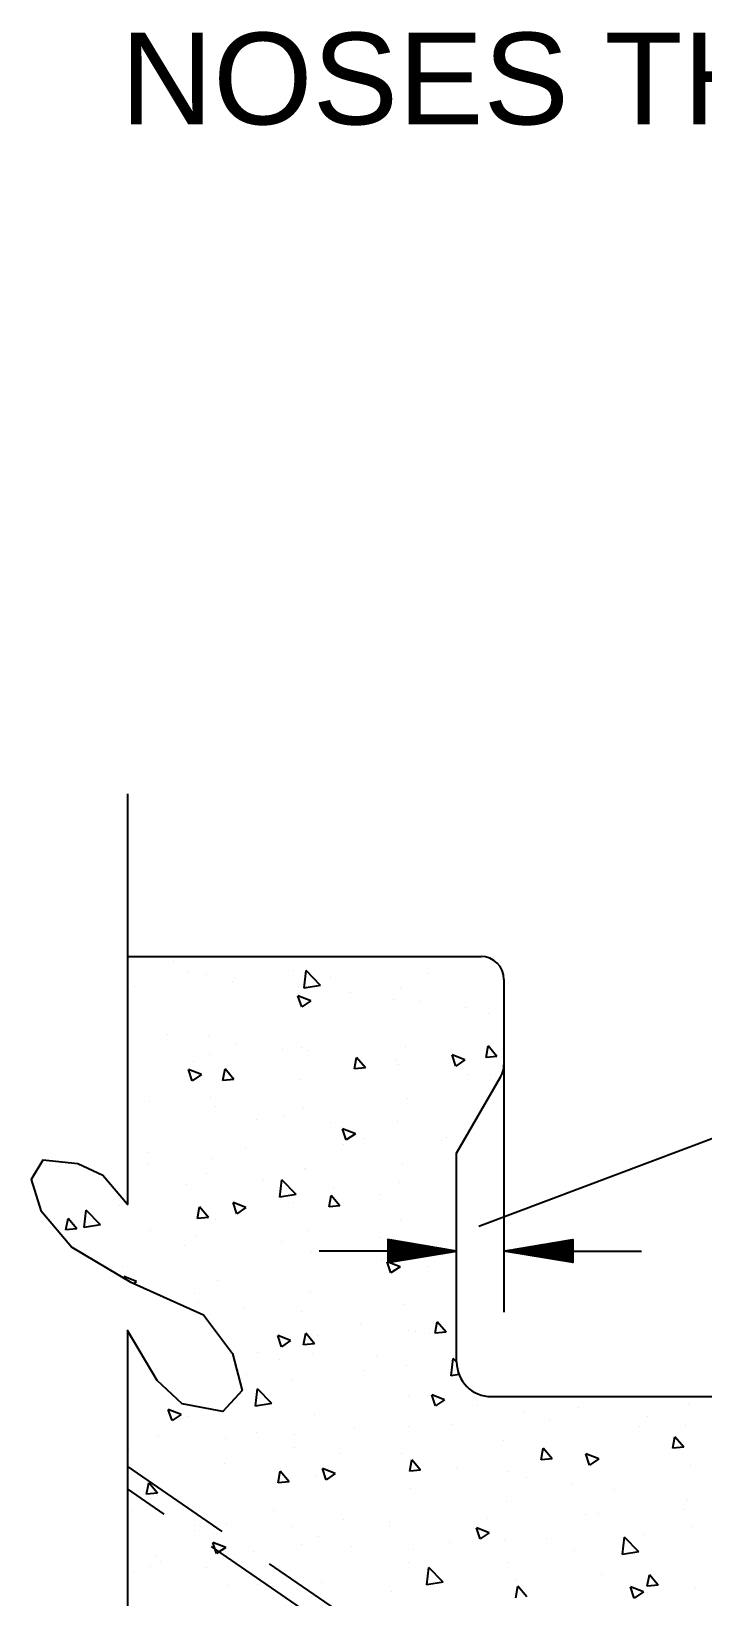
# Model space of a CAD drawing. Header units: millimetres. Extents: x 221 to 543, y -43 to 148.
# Drawn here: x 358.979 to 360.444, y 133.06 to 136.474 of the extents above; entities that cross this region are included whole.
import ezdxf

# ---------------------------------------------------------------- set-up
doc = ezdxf.new("R2010")
doc.units = ezdxf.units.MM
doc.linetypes.add('HIDDEN', pattern=[0.375, 0.25, -0.125])
for name, color, linetype in [('NOTAS', 7, 'Continuous'), ('SOMBRAS', 7, 'Continuous'), ('TRAZO', 7, 'Continuous')]:
    doc.layers.add(name, color=color, linetype=linetype)
doc.styles.add('HELV', font='HELVC-MS.SHX')

# ---------------------------------------------------------------- blocks, each defined once
blk = doc.blocks.new('*X19')
at = {"color": 0}
for p, q in [((-69.816, 281.723), (-69.816, 281.723)), ((-78.384, 280.831), (-78.384, 280.831)), ((-72.503, 280.183), (-71.724, 280.995)), ((-71.614, 280.045), (-71.724, 280.995)), ((-71.01, 281.016), (-71.01, 281.016)), ((-65.304, 280.958), (-65.304, 280.958)), ((-64.478, 281.498), (-64.478, 281.498)), ((-76.842, 280.015), (-76.842, 280.015)), ((-73.046, 280.606), (-73.046, 280.606)), ((-72.503, 280.183), (-71.614, 280.045)), ((-71.329, 280.122), (-71.329, 280.122)), ((-67.807, 280.629), (-67.807, 280.629)), ((-67.708, 280.38), (-67.708, 280.38)), ((-66.278, 280.762), (-66.278, 280.762)), ((-62.37, 280.155), (-62.37, 280.155)), ((-77.91, 279.299), (-77.91, 279.299)), ((-76.463, 279.418), (-76.463, 279.418)), ((-74.123, 279.797), (-74.123, 279.797)), ((-71.977, 279.355), (-71.277, 279.623)), ((-71.977, 279.355), (-71.48, 279.019)), ((-71.48, 279.019), (-71.277, 279.623)), ((-81.657, 278.668), (-81.657, 278.668)), ((-80.414, 278.969), (-80.414, 278.969)), ((-66.4, 277.433), (-66.4, 277.433)), ((-64.147, 277.513), (-64.147, 277.513)), ((-82.482, 277.091), (-82.482, 277.091)), ((-82.129, 276.319), (-81.647, 276.893)), ((-81.532, 276.267), (-81.647, 276.893)), ((-77.144, 276.866), (-77.144, 276.866)), ((-71.806, 276.64), (-71.806, 276.64)), ((-71.451, 276.793), (-71.451, 276.793)), ((-70.438, 276.685), (-70.438, 276.685)), ((-67.935, 277.014), (-67.935, 277.014)), ((-82.129, 276.319), (-81.532, 276.267)), ((-80.38, 276.129), (-79.68, 276.398)), ((-80.38, 276.129), (-79.882, 275.794)), ((-79.882, 275.794), (-79.679, 276.398)), ((-76.754, 275.853), (-76.754, 275.853)), ((-76.585, 276.089), (-76.585, 276.089)), ((-74.957, 275.691), (-74.475, 276.266)), ((-74.957, 275.691), (-74.359, 275.639)), ((-74.359, 275.639), (-74.475, 276.266)), ((-66.468, 276.415), (-66.468, 276.415)), ((-65.591, 276.051), (-65.591, 276.051)), ((-81.779, 275.339), (-81.779, 275.339)), ((-80.541, 275.355), (-80.541, 275.355)), ((-71.423, 275.05), (-71.423, 275.05)), ((-67.784, 275.064), (-67.302, 275.638)), ((-67.784, 275.064), (-67.186, 275.012)), ((-67.186, 275.011), (-67.302, 275.638)), ((-66.008, 275.329), (-65.308, 275.597)), ((-66.008, 275.329), (-65.511, 274.993)), ((-65.511, 274.993), (-65.308, 275.597)), ((-77.255, 274.049), (-77.255, 274.049)), ((-66.521, 274.104), (-66.521, 274.104)), ((-71.572, 273.464), (-71.572, 273.464)), ((-66.778, 273.569), (-66.778, 273.569)), ((-63.195, 273.855), (-63.195, 273.855)), ((-76.707, 272.76), (-76.707, 272.76)), ((-74.411, 272.103), (-73.71, 272.372)), ((-73.913, 271.768), (-73.71, 272.372)), ((-73.069, 272.74), (-73.069, 272.74)), ((-70.565, 273.07), (-70.565, 273.07)), ((-69.027, 272.854), (-69.027, 272.854)), ((-79.384, 271.909), (-79.384, 271.909)), ((-79.091, 271.756), (-79.091, 271.756)), ((-74.859, 271.853), (-74.859, 271.853)), ((-74.411, 272.103), (-73.913, 271.768)), ((-73.753, 271.53), (-73.753, 271.53)), ((-68.415, 271.305), (-68.415, 271.305)), ((-66.643, 270.775), (-66.643, 270.775)), ((-63.077, 271.079), (-63.077, 271.079)), ((-76.983, 270.413), (-76.983, 270.413)), ((-71.694, 270.135), (-71.694, 270.135)), ((-71.645, 270.187), (-71.645, 270.187)), ((-66.306, 269.962), (-66.306, 269.962)), ((-63.093, 270.456), (-63.093, 270.456)), ((-59.376, 270.355), (-59.376, 270.355)), ((-76.828, 269.431), (-76.828, 269.431)), ((-73.196, 269.126), (-73.196, 269.126)), ((-71.178, 268.787), (-70.399, 269.598)), ((-70.288, 268.649), (-70.399, 269.598)), ((-69.409, 269.625), (-69.409, 269.625)), ((-65.208, 269.354), (-65.208, 269.354)), ((-75.699, 268.796), (-75.699, 268.796)), ((-73.569, 268.169), (-73.087, 268.744)), ((-73.569, 268.169), (-72.972, 268.117)), ((-72.971, 268.117), (-73.087, 268.744)), ((-71.178, 268.787), (-70.288, 268.649)), ((-71.04, 268.353), (-71.04, 268.353)), ((-68.442, 268.077), (-67.741, 268.346)), ((-68.442, 268.077), (-67.944, 267.742)), ((-67.944, 267.741), (-67.741, 268.346)), ((-66.397, 267.542), (-65.915, 268.116)), ((-65.799, 267.49), (-65.915, 268.116)), ((-61.57, 268.196), (-61.57, 268.196)), ((-76.872, 267.352), (-76.872, 267.352)), ((-66.764, 267.446), (-66.764, 267.446)), ((-66.397, 267.542), (-65.799, 267.49)), ((-60.505, 267.131), (-59.726, 267.943)), ((-59.616, 266.993), (-59.726, 267.943)), ((-59.433, 267.34), (-59.433, 267.34)), ((-59.224, 266.914), (-58.742, 267.489)), ((-58.626, 266.862), (-58.742, 267.489)), ((-75.743, 266.447), (-75.743, 266.447)), ((-71.815, 266.806), (-71.815, 266.806)), ((-65.724, 266.512), (-65.724, 266.512)), ((-63.221, 266.841), (-63.221, 266.841)), ((-60.505, 267.131), (-59.616, 266.993)), ((-59.224, 266.914), (-58.626, 266.862)), ((-76.95, 266.102), (-76.95, 266.102)), ((-72.039, 265.68), (-72.039, 265.68)), ((-70.404, 266.222), (-70.404, 266.222)), ((-65.066, 265.996), (-65.066, 265.996)), ((-59.728, 265.771), (-59.728, 265.771)), ((-78.33, 264.852), (-78.33, 264.852)), ((-76.844, 264.852), (-76.144, 265.12)), ((-76.844, 264.852), (-76.346, 264.516)), ((-76.346, 264.516), (-76.144, 265.12)), ((-75.827, 265.182), (-75.827, 265.182)), ((-61.692, 264.867), (-61.692, 264.867)), ((-66.886, 264.117), (-66.886, 264.117)), ((-62.472, 264.051), (-61.772, 264.32)), ((-62.472, 264.051), (-62.303, 263.937)), ((-61.811, 264.203), (-61.772, 264.32)), ((-71.937, 263.477), (-71.937, 263.477)), ((-65.851, 262.897), (-65.851, 262.897)), ((-65.621, 263.388), (-65.621, 263.388)), ((-77.071, 262.773), (-77.071, 262.773)), ((-71.453, 262.387), (-71.453, 262.387)), ((-68.355, 262.568), (-68.355, 262.568)), ((-79.354, 261.275), (-78.872, 261.85)), ((-79.354, 261.275), (-78.757, 261.223)), ((-78.757, 261.223), (-78.872, 261.849)), ((-78.457, 261.238), (-78.457, 261.238)), ((-77.69, 261.337), (-77.69, 261.337)), ((-77.285, 261.386), (-77.285, 261.386)), ((-74.67, 261.736), (-74.67, 261.736)), ((-72.182, 260.647), (-71.7, 261.222)), ((-71.584, 260.595), (-71.7, 261.222)), ((-72.352, 261.112), (-72.352, 261.112)), ((-72.182, 260.647), (-71.584, 260.595)), ((-70.875, 260.826), (-70.175, 261.094)), ((-70.875, 260.826), (-70.377, 260.49)), ((-70.377, 260.49), (-70.174, 261.094)), ((-79.928, 259.667), (-79.745, 259.857)), ((-79.635, 258.907), (-79.745, 259.857)), ((-75.581, 259.994), (-75.581, 259.994)), ((-72.059, 260.148), (-72.059, 260.148)), ((-70.243, 259.769), (-70.243, 259.769)), ((-69.057, 260.191), (-69.057, 260.191)), ((-80.059, 258.973), (-79.635, 258.907)), ((-77.193, 259.444), (-77.193, 259.444)), ((-74.889, 259.19), (-74.889, 259.19)), ((-70.985, 258.624), (-70.985, 258.624)), ((-68.482, 258.953), (-68.482, 258.953)), ((-79.277, 257.6), (-78.577, 257.869)), ((-78.779, 257.265), (-78.577, 257.869)), ((-77.301, 257.792), (-77.301, 257.792)), ((-69.852, 257.39), (-69.073, 258.202)), ((-68.962, 257.252), (-69.073, 258.202)), ((-92.572, 257.35), (-92.572, 257.35)), ((-86.552, 257.188), (-86.552, 257.188)), ((-83.592, 256.964), (-83.592, 256.964)), ((-81.088, 257.294), (-81.088, 257.294)), ((-79.277, 257.6), (-78.779, 257.265)), ((-69.852, 257.39), (-68.962, 257.252)), ((-64.906, 256.799), (-64.205, 257.068)), ((-64.408, 256.464), (-64.205, 257.068)), ((-92.384, 256.187), (-92.384, 256.187)), ((-90.356, 256.705), (-90.356, 256.705)), ((-89.907, 256.133), (-89.907, 256.133)), ((-85.018, 256.48), (-85.018, 256.48)), ((-79.679, 256.254), (-79.679, 256.254)), ((-77.315, 256.115), (-77.315, 256.115)), ((-72.18, 256.819), (-72.18, 256.819)), ((-65.238, 256.692), (-65.238, 256.692)), ((-64.906, 256.799), (-64.408, 256.464)), ((-92.312, 255.008), (-91.83, 255.583)), ((-91.714, 254.956), (-91.83, 255.583)), ((-82.508, 255.365), (-82.508, 255.365)), ((-74.341, 256.029), (-74.341, 256.029)), ((-71.069, 255.69), (-71.069, 255.69)), ((-69.003, 255.803), (-69.003, 255.803)), ((-67.325, 255.508), (-67.325, 255.508)), ((-63.665, 255.578), (-63.665, 255.578)), ((-92.312, 255.008), (-91.714, 254.956)), ((-87.679, 254.375), (-86.979, 254.644)), ((-87.679, 254.375), (-87.182, 254.039)), ((-87.559, 254.725), (-87.559, 254.725)), ((-87.182, 254.039), (-86.979, 254.644)), ((-85.139, 254.381), (-84.657, 254.955)), ((-85.139, 254.381), (-84.542, 254.328)), ((-84.542, 254.328), (-84.657, 254.955)), ((-76.901, 254.689), (-76.901, 254.689)), ((-73.616, 254.68), (-73.616, 254.68)), ((-71.113, 255.009), (-71.113, 255.009)), ((-62.057, 254.88), (-62.057, 254.88)), ((-92.694, 254.021), (-92.694, 254.021)), ((-82.733, 253.688), (-82.733, 253.688)), ((-79.931, 253.848), (-79.931, 253.848)), ((-77.967, 253.753), (-77.485, 254.328)), ((-77.967, 253.753), (-77.369, 253.701)), ((-77.369, 253.701), (-77.485, 254.328)), ((-73.308, 253.574), (-72.608, 253.843)), ((-73.308, 253.574), (-72.81, 253.239)), ((-72.81, 253.238), (-72.608, 253.843)), ((-72.302, 253.49), (-72.302, 253.49)), ((-70.794, 253.126), (-70.312, 253.7)), ((-70.196, 253.073), (-70.312, 253.7)), ((-67.251, 254.13), (-67.251, 254.13)), ((-88.565, 252.687), (-88.565, 252.687)), ((-86.222, 253.02), (-86.222, 253.02)), ((-83.719, 253.349), (-83.719, 253.349)), ((-77.436, 252.786), (-77.436, 252.786)), ((-70.794, 253.126), (-70.196, 253.073)), ((-63.622, 252.498), (-63.14, 253.073)), ((-63.024, 252.446), (-63.139, 253.073)), ((-92.538, 252.188), (-92.538, 252.188)), ((-82.63, 252.036), (-82.63, 252.036)), ((-63.64, 252.395), (-63.64, 252.395)), ((-63.622, 252.498), (-63.024, 252.446)), ((-92.303, 251.595), (-92.303, 251.595)), ((-87.681, 251.396), (-87.681, 251.396)), ((-86.965, 251.37), (-86.965, 251.37)), ((-81.627, 251.144), (-81.627, 251.144)), ((-73.743, 251.065), (-73.743, 251.065)), ((-69.956, 251.564), (-69.956, 251.564)), ((-62.178, 251.551), (-62.178, 251.551)), ((-92.815, 250.692), (-92.815, 250.692)), ((-90.195, 250.252), (-90.195, 250.252)), ((-89.871, 249.304), (-89.092, 250.116)), ((-88.981, 249.166), (-89.092, 250.116)), ((-81.71, 250.349), (-81.01, 250.617)), ((-81.71, 250.349), (-81.213, 250.013)), ((-81.213, 250.013), (-81.01, 250.617)), ((-76.289, 250.919), (-76.289, 250.919)), ((-76.247, 250.735), (-76.247, 250.735)), ((-72.423, 250.161), (-72.423, 250.161)), ((-70.95, 250.693), (-70.95, 250.693)), ((-67.372, 250.801), (-67.372, 250.801)), ((-65.65, 250.725), (-65.65, 250.725)), ((-65.612, 250.468), (-65.612, 250.468)), ((-89.871, 249.304), (-88.981, 249.166)), ((-86.35, 249.405), (-86.35, 249.405)), ((-84.857, 250.027), (-84.857, 250.027)), ((-82.562, 249.904), (-82.562, 249.904)), ((-79.518, 249.801), (-79.518, 249.801)), ((-77.558, 249.457), (-77.558, 249.457)), ((-74.18, 249.576), (-74.18, 249.576)), ((-71.482, 249.724), (-71.482, 249.724)), ((-68.842, 249.35), (-68.842, 249.35)), ((-67.339, 249.548), (-66.639, 249.817)), ((-67.339, 249.548), (-66.841, 249.212)), ((-66.841, 249.212), (-66.639, 249.817)), ((-88.853, 249.076), (-88.853, 249.076)), ((-82.752, 248.707), (-82.752, 248.707)), ((-79.198, 247.649), (-78.419, 248.461)), ((-78.309, 247.511), (-78.419, 248.461)), ((-77.314, 248.723), (-77.314, 248.723)), ((-66.271, 248.451), (-66.271, 248.451)), ((-63.768, 248.781), (-63.768, 248.781)), ((-63.504, 249.124), (-63.504, 249.124)), ((-63.254, 248.529), (-63.254, 248.529)), ((-90.925, 247.486), (-90.442, 248.061)), ((-90.327, 247.434), (-90.442, 248.061)), ((-87.803, 248.067), (-87.803, 248.067)), ((-83.146, 247.722), (-83.146, 247.722)), ((-79.198, 247.649), (-78.309, 247.511)), ((-72.587, 247.619), (-72.587, 247.619)), ((-69.086, 247.528), (-69.086, 247.528)), ((-62.3, 248.222), (-62.3, 248.222)), ((-92.937, 247.363), (-92.937, 247.363)), ((-90.925, 247.486), (-90.327, 247.434)), ((-90.112, 247.123), (-89.412, 247.392)), ((-90.112, 247.123), (-89.615, 246.788)), ((-89.615, 246.788), (-89.412, 247.392)), ((-83.752, 246.859), (-83.27, 247.433)), ((-83.154, 246.806), (-83.27, 247.433)), ((-76.374, 247.121), (-76.374, 247.121)), ((-67.494, 247.472), (-67.494, 247.472))]:
    blk.add_line(p, q, dxfattribs=at)
blk = doc.blocks.new('*X25')
at = {"color": 0}
for p, q in [((-1, 0.591), (-0.994, 0.597)), ((-1, 0.584), (-0.988, 0.596)), ((-1, 0.577), (-0.982, 0.595)), ((-1, 0.57), (-0.976, 0.594)), ((-1, 0.563), (-0.97, 0.593)), ((-1, 0.556), (-0.964, 0.592)), ((-1, 0.549), (-0.958, 0.591)), ((-1, 0.541), (-0.952, 0.589)), ((-1, 0.534), (-0.946, 0.588)), ((-1, 0.527), (-0.94, 0.587)), ((-1, 0.52), (-0.934, 0.586)), ((-1, 0.513), (-0.928, 0.585)), ((-1, 0.506), (-0.922, 0.584)), ((-1, 0.499), (-0.916, 0.583)), ((-1, 0.492), (-0.91, 0.582)), ((-1, 0.485), (-0.904, 0.581)), ((-1, 0.478), (-0.897, 0.58)), ((-1, 0.471), (-0.891, 0.579)), ((-1, 0.464), (-0.885, 0.578)), ((-1, 0.457), (-0.879, 0.577)), ((-1, 0.45), (-0.873, 0.576)), ((-1, 0.442), (-0.867, 0.575)), ((-1, 0.435), (-0.861, 0.574)), ((-1, 0.428), (-0.855, 0.573)), ((-1, 0.421), (-0.849, 0.572)), ((-1, 0.414), (-0.843, 0.571)), ((-1, 0.407), (-0.837, 0.57)), ((-1, 0.4), (-0.831, 0.569)), ((-1, 0.393), (-0.825, 0.568)), ((-1, 0.386), (-0.819, 0.567)), ((-1, 0.379), (-0.813, 0.566)), ((-1, 0.372), (-0.807, 0.565)), ((-1, 0.365), (-0.8, 0.564)), ((-1, 0.358), (-0.794, 0.563)), ((-1, 0.351), (-0.788, 0.562)), ((-1, 0.344), (-0.782, 0.561)), ((-1, 0.336), (-0.776, 0.56)), ((-1, 0.329), (-0.77, 0.559)), ((-1, 0.322), (-0.764, 0.558)), ((-1, 0.315), (-0.758, 0.557)), ((-1, 0.308), (-0.752, 0.556)), ((-1, 0.301), (-0.746, 0.555)), ((-1, 0.294), (-0.74, 0.554)), ((-1, 0.287), (-0.734, 0.553)), ((-1, 0.28), (-0.728, 0.552)), ((-1, 0.273), (-0.722, 0.551)), ((-1, 0.266), (-0.716, 0.55)), ((-0.993, 0.265), (-0.71, 0.549)), ((-0.985, 0.267), (-0.703, 0.548)), ((-0.976, 0.268), (-0.697, 0.547)), ((-0.968, 0.27), (-0.691, 0.546)), ((-0.959, 0.271), (-0.685, 0.545)), ((-0.951, 0.272), (-0.679, 0.544)), ((-0.942, 0.274), (-0.673, 0.543)), ((-0.934, 0.275), (-0.667, 0.542)), ((-0.926, 0.277), (-0.661, 0.541)), ((-0.917, 0.278), (-0.655, 0.54)), ((-0.909, 0.279), (-0.649, 0.539)), ((-0.9, 0.281), (-0.643, 0.538)), ((-0.892, 0.282), (-0.637, 0.537)), ((-0.883, 0.284), (-0.631, 0.536)), ((-0.875, 0.285), (-0.625, 0.535)), ((-0.866, 0.286), (-0.619, 0.534)), ((-0.858, 0.288), (-0.613, 0.533)), ((-0.849, 0.289), (-0.607, 0.532)), ((-0.841, 0.291), (-0.6, 0.531)), ((-0.832, 0.292), (-0.594, 0.53)), ((-0.824, 0.294), (-0.588, 0.529)), ((-0.815, 0.295), (-0.582, 0.528)), ((-0.807, 0.296), (-0.576, 0.527)), ((-0.798, 0.298), (-0.57, 0.526)), ((-0.79, 0.299), (-0.564, 0.525)), ((-0.781, 0.301), (-0.558, 0.524)), ((-0.773, 0.302), (-0.552, 0.523)), ((-0.764, 0.303), (-0.546, 0.522)), ((-0.756, 0.305), (-0.54, 0.521)), ((-0.747, 0.306), (-0.534, 0.52)), ((-0.739, 0.308), (-0.528, 0.519)), ((-0.73, 0.309), (-0.522, 0.518)), ((-0.722, 0.311), (-0.516, 0.517)), ((-0.713, 0.312), (-0.51, 0.516)), ((-0.705, 0.313), (-0.503, 0.515)), ((-0.696, 0.315), (-0.497, 0.514)), ((-0.688, 0.316), (-0.491, 0.513)), ((-0.679, 0.318), (-0.485, 0.512)), ((-0.671, 0.319), (-0.479, 0.511)), ((-0.662, 0.32), (-0.473, 0.51)), ((-0.654, 0.322), (-0.467, 0.509)), ((-0.645, 0.323), (-0.461, 0.508)), ((-0.637, 0.325), (-0.455, 0.507)), ((-0.629, 0.326), (-0.449, 0.506)), ((-0.62, 0.327), (-0.443, 0.505)), ((-0.612, 0.329), (-0.437, 0.504)), ((-0.603, 0.33), (-0.431, 0.503)), ((-0.595, 0.332), (-0.425, 0.502)), ((-0.586, 0.333), (-0.419, 0.501)), ((-0.578, 0.335), (-0.413, 0.5)), ((-0.569, 0.336), (-0.407, 0.499)), ((-0.561, 0.337), (-0.4, 0.498)), ((-0.552, 0.339), (-0.394, 0.497)), ((-0.544, 0.34), (-0.388, 0.496)), ((-0.535, 0.342), (-0.382, 0.495)), ((-0.527, 0.343), (-0.376, 0.494)), ((-0.518, 0.344), (-0.37, 0.493)), ((-0.51, 0.346), (-0.364, 0.492)), ((-0.501, 0.347), (-0.358, 0.491)), ((-0.493, 0.349), (-0.352, 0.489)), ((-0.484, 0.35), (-0.346, 0.488)), ((-0.476, 0.352), (-0.34, 0.487)), ((-0.467, 0.353), (-0.334, 0.486)), ((-0.459, 0.354), (-0.328, 0.485)), ((-0.45, 0.356), (-0.322, 0.484)), ((-0.442, 0.357), (-0.316, 0.483)), ((-0.433, 0.359), (-0.31, 0.482)), ((-0.425, 0.36), (-0.303, 0.481)), ((-0.416, 0.361), (-0.297, 0.48)), ((-0.408, 0.363), (-0.291, 0.479)), ((-0.399, 0.364), (-0.285, 0.478)), ((-0.391, 0.366), (-0.279, 0.477)), ((-0.382, 0.367), (-0.273, 0.476)), ((-0.374, 0.369), (-0.267, 0.475)), ((-0.365, 0.37), (-0.261, 0.474)), ((-0.357, 0.371), (-0.255, 0.473)), ((-0.349, 0.373), (-0.249, 0.472)), ((-0.34, 0.374), (-0.243, 0.471)), ((-0.332, 0.376), (-0.237, 0.47)), ((-0.323, 0.377), (-0.231, 0.469)), ((-0.315, 0.378), (-0.225, 0.468)), ((-0.306, 0.38), (-0.219, 0.467)), ((-0.298, 0.381), (-0.213, 0.466)), ((-0.289, 0.383), (-0.207, 0.465)), ((-0.281, 0.384), (-0.2, 0.464)), ((-0.272, 0.385), (-0.194, 0.463)), ((-0.264, 0.387), (-0.188, 0.462)), ((-0.255, 0.388), (-0.182, 0.461)), ((-0.247, 0.39), (-0.176, 0.46)), ((-0.238, 0.391), (-0.17, 0.459)), ((-0.23, 0.393), (-0.164, 0.458)), ((-0.221, 0.394), (-0.158, 0.457)), ((-0.213, 0.395), (-0.152, 0.456)), ((-0.204, 0.397), (-0.146, 0.455)), ((-0.196, 0.398), (-0.14, 0.454)), ((-0.187, 0.4), (-0.134, 0.453)), ((-0.179, 0.401), (-0.128, 0.452)), ((-0.17, 0.402), (-0.122, 0.451)), ((-0.162, 0.404), (-0.116, 0.45)), ((-0.153, 0.405), (-0.11, 0.449)), ((-0.145, 0.407), (-0.103, 0.448)), ((-0.136, 0.408), (-0.097, 0.447)), ((-0.128, 0.41), (-0.091, 0.446)), ((-0.119, 0.411), (-0.085, 0.445)), ((-0.111, 0.412), (-0.079, 0.444)), ((-0.102, 0.414), (-0.073, 0.443)), ((-0.094, 0.415), (-0.067, 0.442)), ((-0.085, 0.417), (-0.061, 0.441)), ((-0.077, 0.418), (-0.055, 0.44)), ((-0.068, 0.419), (-0.049, 0.439)), ((-0.06, 0.421), (-0.043, 0.438)), ((-0.052, 0.422), (-0.037, 0.437)), ((-0.043, 0.424), (-0.031, 0.436)), ((-0.035, 0.425), (-0.025, 0.435)), ((-0.026, 0.426), (-0.019, 0.434)), ((-0.018, 0.428), (-0.013, 0.433)), ((-0.009, 0.429), (-0.006, 0.432)), ((-0.001, 0.431), (0, 0.431))]:
    blk.add_line(p, q, dxfattribs=at)
blk = doc.blocks.new('F1')
at = {"color": 9, "linetype": 'ByBlock'}
blk.add_line((-1, 0), (-2, 0), dxfattribs=at)
at = {"color": 2}
blk.add_lwpolyline([(0, 0), (-1, 0.167), (-1, -0.167)], close=True, dxfattribs=at)
blk.add_blockref('*X25', (0, -0.431))

msp = doc.modelspace()

# ---------------------------------------------------------------- linework, layer by layer
at = {"layer": 'NOTAS'}
msp.add_line((360.0102, 134.2194), (360.0102, 133.6804), dxfattribs=at)
msp.add_lwpolyline([(362.8181, 134.1179), (360.6222, 134.1179), (359.9552, 133.8672)], dxfattribs=at)
at = {"layer": 'TRAZO'}
for p, q in [((359.1888, 134.456), (359.9602, 134.456)), ((360.0102, 134.406), (360.0102, 134.2194)), ((359.907, 134.0271), (360.0035, 134.1944)), ((359.907, 133.572), (359.907, 134.0271)), ((359.983, 133.496), (361.3602, 133.496))]:
    msp.add_line(p, q, dxfattribs=at)
msp.add_lwpolyline([(359.1888, 134.8108), (359.1888, 133.9149), (359.1354, 133.9781), (359.0805, 134.0035), (359.0045, 134.0119), (358.9792, 133.9697), (359.0003, 133.9022), (359.0678, 133.822), (359.1945, 133.7461), (359.355, 133.6744), (359.4183, 133.59), (359.4394, 133.5098), (359.3972, 133.4634), (359.3085, 133.4803), (359.2536, 133.5309), (359.1888, 133.6406), (359.1888, 132.7782)], dxfattribs=at)
at = {"layer": 'TRAZO', "linetype": 'HIDDEN'}
for points in [[(359.1888, 133.3434), (362.6999, 130.9358)], [(362.6711, 130.907), (359.1888, 133.2949)]]:
    msp.add_lwpolyline(points, dxfattribs=at)
at = {"layer": 'TRAZO'}
for centre, radius, start, end in [((359.9602, 134.406), 0.05, 0, 90), ((359.9602, 134.2194), 0.05, 330, 0), ((359.983, 133.572), 0.076, 180, 270)]:
    msp.add_arc(centre, radius, start, end, dxfattribs=at)

# ---------------------------------------------------------------- block references
at = {"layer": 'NOTAS', "yscale": 0.1499999999999773}
for p, xscale, zscale in [((359.907, 133.8136), 0.1499999999999773, 0.1499999999999773), ((360.0102, 133.8136), -0.1499999999999773, 0.15)]:
    msp.add_blockref('F1', p, dxfattribs=dict(at, xscale=xscale, zscale=zscale))
at = {"layer": 'SOMBRAS', "xscale": -0.03999999999996362, "yscale": 0.04000000000002046, "zscale": 0.04000000000000001}
msp.add_blockref('*X19', (356.7098, 123.1853), dxfattribs=at)

# ---------------------------------------------------------------- texts
at = {"layer": 'NOTAS', "style": 'HELV'}
msp.add_text('NOSES THAT AVOID SLIPPING', height=0.2, dxfattribs=at).set_placement((359.1739, 136.2707))

doc.saveas('drawing.dxf')
